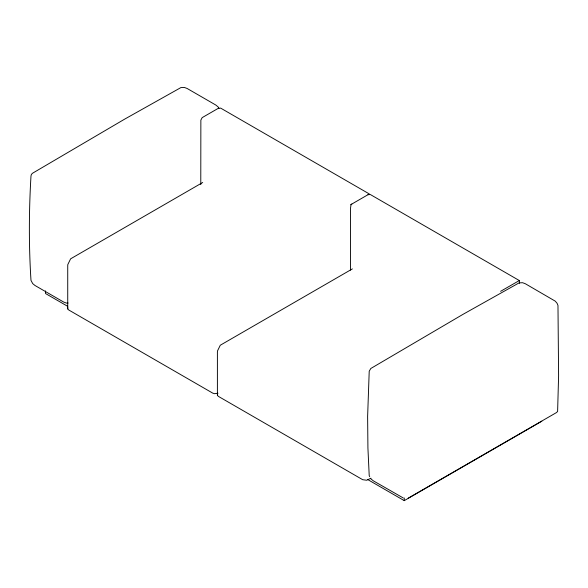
<?xml version="1.0" encoding="UTF-8"?>
<svg xmlns="http://www.w3.org/2000/svg" width="588" height="588" viewBox="0 0 588 588"><rect width="100%" height="100%" fill="white"/><g stroke="black" fill="none" stroke-linecap="round" stroke-linejoin="round"><path stroke-width="0.88" d="M217.994 393.21L214.569 393.703L212.746 393.129L68.73 309.979L67.73 308.928L67.818 307.686M370.984 478.191L366.684 480.234L362.708 479.705L218.398 396.385L217.398 395.334L217.486 394.092M351.837 204.036L350.992 204.955L350.448 208.681L350.448 270.12M350.624 204.742L367.956 194.731L370.308 194.518L519.314 280.542L500.586 291.325M202.706 182.486L70.619 258.823L67.818 264.534L67.73 265.783L67.73 308.928M352.374 268.892L220.287 345.229L217.486 350.948L217.398 352.19L217.398 395.334M408.204 498.168L556.527 412.541L557.615 411.446L558.6 375.798L557.975 305.437L557.093 303.305L555.278 301.166L525.363 283.754L522.592 282.718L519.079 282.879L462.896 314.404L370.8 368.492L369.213 371.249L367.625 416.458L367.919 447.931L369.213 475.655L369.712 476.64M367.684 479.529L404.257 500.645L541.827 421.221M367.948 194.724L369.352 193.966L220.64 108.104L218.288 108.324L202.169 117.629L200.861 120.106L200.78 184.625M68.098 303.018L66.444 303.092L63.688 302.063L35.023 285.511L32.722 283.622L30.988 280.38C28.768 245.622 28.922 210.732 30.988 175.974L31.399 174.401L32.575 173.217L124.671 119.129L180.854 87.605L184.375 87.45L187.138 88.479L215.803 105.032L218.097 106.92L218.905 108.412M403.28 497.985L373.248 480.786L370.947 478.897M67.767 306.37L45.541 293.544L45.541 290.884M519.402 280.63L519.402 283.365M404.257 497.992L404.257 500.645"/></g></svg>
